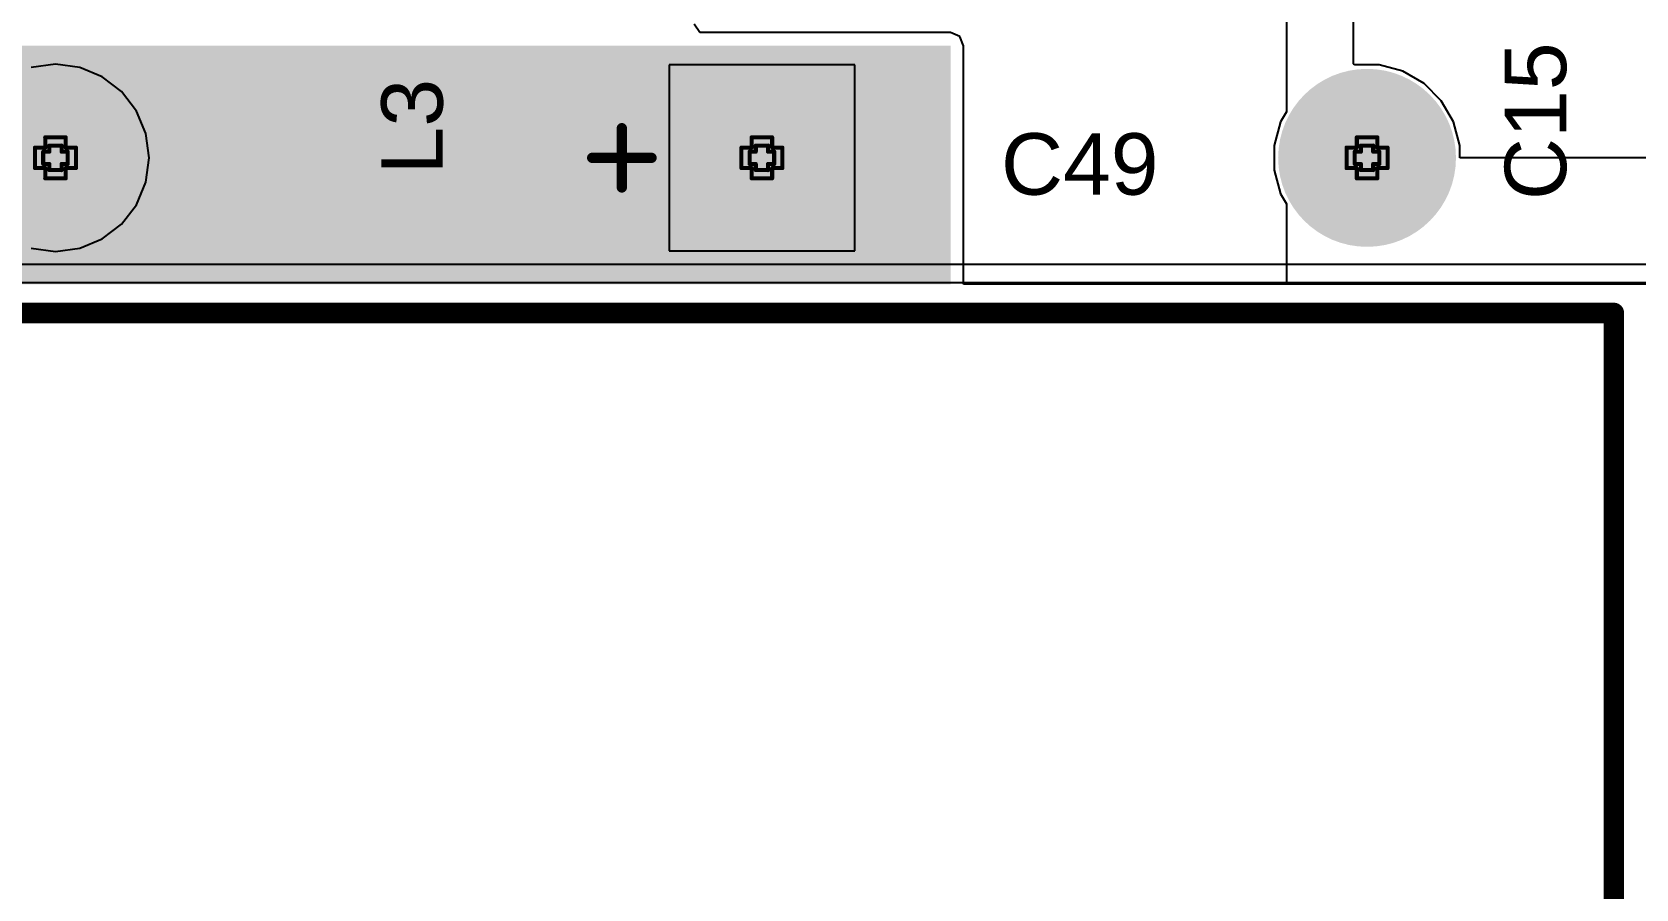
# Model space of a CAD drawing. Header units: inches. Extents: x 0 to 423, y -3 to 110.
# Drawn here: x 11.77 to 31.64, y 52.29 to 62.9 of the extents above; entities that cross this region are included whole.
import ezdxf

# ---------------------------------------------------------------- set-up
doc = ezdxf.new("R2010")
doc.units = ezdxf.units.IN
for name, color, linetype in [('Board Outline', 56, 'Continuous'), ('Bottom Layer', 5, 'Continuous'), ('Bottom Solder', 6, 'Continuous'), ('Drill Drawing', 1, 'Continuous'), ('Mechanical 1', 6, 'Continuous'), ('Mid Layer', 16, 'Continuous'), ('Mid Layer 2', 76, 'Continuous'), ('Multi-Layer', 9, 'Continuous'), ('Pad Holes', 156, 'Continuous'), ('Top Layer', 1, 'Continuous'), ('Top Overlay', 2, 'Continuous'), ('Top Solder', 216, 'Continuous')]:
    doc.layers.add(name, color=color, linetype=linetype)
doc.styles.add('Arial', font='', dxfattribs={"height": 0.2})
doc.styles.get('Arial').set_extended_font_data('Arial')

# ---------------------------------------------------------------- blocks, each defined once
blk = doc.blocks.new('DGH256Q2R7_4')
at = {"layer": 'Bottom Layer'}
blk.add_hatch(color=5, dxfattribs=at).paths.add_polyline_path([(-4.75, 1), (-2.75, 1), (-2.75, -1), (-4.75, -1)])
h = blk.add_hatch(color=5, dxfattribs=at)
edge = h.paths.add_edge_path()
edge.add_arc((3.75, 0), 1, 0, 360)
at = {"layer": 'Bottom Solder'}
blk.add_hatch(color=6, dxfattribs=at).paths.add_polyline_path([(-4.852, 1.102), (-2.648, 1.102), (-2.648, -1.102), (-4.852, -1.102)])
h = blk.add_hatch(color=6, dxfattribs=at)
edge = h.paths.add_edge_path()
edge.add_arc((3.75, 0), 1.102, 0, 360)
at = {"layer": 'Mid Layer'}
blk.add_hatch(color=16, dxfattribs=at).paths.add_polyline_path([(-4.75, 1), (-2.75, 1), (-2.75, -1), (-4.75, -1)])
h = blk.add_hatch(color=16, dxfattribs=at)
edge = h.paths.add_edge_path()
edge.add_arc((3.75, 0), 1, 0, 360)
at = {"layer": 'Mid Layer 2'}
blk.add_hatch(color=76, dxfattribs=at).paths.add_polyline_path([(-4.75, 1), (-2.75, 1), (-2.75, -1), (-4.75, -1)])
h = blk.add_hatch(color=76, dxfattribs=at)
edge = h.paths.add_edge_path()
edge.add_arc((3.75, 0), 1, 0, 360)
at = {"layer": 'Multi-Layer'}
blk.add_hatch(color=9, dxfattribs=at).paths.add_polyline_path([(-4.75, 1), (-2.75, 1), (-2.75, -1), (-4.75, -1)])
h = blk.add_hatch(color=9, dxfattribs=at)
edge = h.paths.add_edge_path()
edge.add_arc((3.75, 0), 1, 0, 360)
at = {"layer": 'Pad Holes'}
h = blk.add_hatch(color=7, dxfattribs=at)
edge = h.paths.add_edge_path()
edge.add_arc((-3.75, 0), 0.51, 0, 360)
h = blk.add_hatch(color=7, dxfattribs=at)
edge = h.paths.add_edge_path()
edge.add_arc((3.75, 0), 0.51, 0, 360)
at = {"layer": 'Top Layer'}
blk.add_hatch(color=1, dxfattribs=at).paths.add_polyline_path([(-4.75, 1), (-2.75, 1), (-2.75, -1), (-4.75, -1)])
h = blk.add_hatch(color=1, dxfattribs=at)
edge = h.paths.add_edge_path()
edge.add_arc((3.75, 0), 1, 0, 360)
at = {"layer": 'Top Solder'}
blk.add_hatch(color=216, dxfattribs=at).paths.add_polyline_path([(-4.852, 1.102), (-2.648, 1.102), (-2.648, -1.102), (-4.852, -1.102)])
h = blk.add_hatch(color=216, dxfattribs=at)
edge = h.paths.add_edge_path()
edge.add_arc((3.75, 0), 1.102, 0, 360)
at = {"layer": 'Top Overlay'}
for points in [[(-5.486, -0.368, 0.127, 0.127, 0), (-5.486, 0.368, 0.127, 0.127, 0)], [(-5.855, 0, 0.127, 0.127, 0), (-5.118, 0, 0.127, 0.127, 0)]]:
    blk.add_lwpolyline(points, format="xyseb", dxfattribs=at)
for points in [[(-5.518, 0.368, 0.0635, 0.0635, 1), (-5.455, 0.368, 0.0635, 0.0635, 1)], [(-5.886, 0, 0.0635, 0.0635, 1), (-5.823, 0, 0.0635, 0.0635, 1)], [(-5.15, 0, 0.0635, 0.0635, 1), (-5.086, 0, 0.0635, 0.0635, 1)], [(-5.518, -0.368, 0.0635, 0.0635, 1), (-5.455, -0.368, 0.0635, 0.0635, 1)]]:
    blk.add_lwpolyline(points, format="xyseb", close=True, dxfattribs=at)
blk = doc.blocks.new('DGH256Q2R7_7')
at = {"layer": 'Bottom Layer'}
blk.add_hatch(color=5, dxfattribs=at).paths.add_polyline_path([(-4.75, 1), (-2.75, 1), (-2.75, -1), (-4.75, -1)])
h = blk.add_hatch(color=5, dxfattribs=at)
edge = h.paths.add_edge_path()
edge.add_arc((3.75, 0), 1, 0, 360)
at = {"layer": 'Bottom Solder'}
blk.add_hatch(color=6, dxfattribs=at).paths.add_polyline_path([(-4.852, 1.102), (-2.648, 1.102), (-2.648, -1.102), (-4.852, -1.102)])
h = blk.add_hatch(color=6, dxfattribs=at)
edge = h.paths.add_edge_path()
edge.add_arc((3.75, 0), 1.102, 0, 360)
at = {"layer": 'Mid Layer'}
blk.add_hatch(color=16, dxfattribs=at).paths.add_polyline_path([(-4.75, 1), (-2.75, 1), (-2.75, -1), (-4.75, -1)])
h = blk.add_hatch(color=16, dxfattribs=at)
edge = h.paths.add_edge_path()
edge.add_arc((3.75, 0), 1, 0, 360)
at = {"layer": 'Mid Layer 2'}
blk.add_hatch(color=76, dxfattribs=at).paths.add_polyline_path([(-4.75, 1), (-2.75, 1), (-2.75, -1), (-4.75, -1)])
h = blk.add_hatch(color=76, dxfattribs=at)
edge = h.paths.add_edge_path()
edge.add_arc((3.75, 0), 1, 0, 360)
at = {"layer": 'Multi-Layer'}
blk.add_hatch(color=9, dxfattribs=at).paths.add_polyline_path([(-4.75, 1), (-2.75, 1), (-2.75, -1), (-4.75, -1)])
h = blk.add_hatch(color=9, dxfattribs=at)
edge = h.paths.add_edge_path()
edge.add_arc((3.75, 0), 1, 0, 360)
at = {"layer": 'Pad Holes'}
h = blk.add_hatch(color=7, dxfattribs=at)
edge = h.paths.add_edge_path()
edge.add_arc((-3.75, 0), 0.51, 0, 360)
h = blk.add_hatch(color=7, dxfattribs=at)
edge = h.paths.add_edge_path()
edge.add_arc((3.75, 0), 0.51, 0, 360)
at = {"layer": 'Top Layer'}
blk.add_hatch(color=1, dxfattribs=at).paths.add_polyline_path([(-4.75, 1), (-2.75, 1), (-2.75, -1), (-4.75, -1)])
h = blk.add_hatch(color=1, dxfattribs=at)
edge = h.paths.add_edge_path()
edge.add_arc((3.75, 0), 1, 0, 360)
at = {"layer": 'Top Solder'}
blk.add_hatch(color=216, dxfattribs=at).paths.add_polyline_path([(-4.852, 1.102), (-2.648, 1.102), (-2.648, -1.102), (-4.852, -1.102)])
h = blk.add_hatch(color=216, dxfattribs=at)
edge = h.paths.add_edge_path()
edge.add_arc((3.75, 0), 1.102, 0, 360)
at = {"layer": 'Top Overlay'}
for points in [[(-5.486, -0.368, 0.127, 0.127, 0), (-5.486, 0.368, 0.127, 0.127, 0)], [(-5.855, 0, 0.127, 0.127, 0), (-5.118, 0, 0.127, 0.127, 0)]]:
    blk.add_lwpolyline(points, format="xyseb", dxfattribs=at)
for points in [[(-5.518, 0.368, 0.0635, 0.0635, 1), (-5.455, 0.368, 0.0635, 0.0635, 1)], [(-5.886, 0, 0.0635, 0.0635, 1), (-5.823, 0, 0.0635, 0.0635, 1)], [(-5.15, 0, 0.0635, 0.0635, 1), (-5.086, 0, 0.0635, 0.0635, 1)], [(-5.518, -0.368, 0.0635, 0.0635, 1), (-5.455, -0.368, 0.0635, 0.0635, 1)]]:
    blk.add_lwpolyline(points, format="xyseb", close=True, dxfattribs=at)

msp = doc.modelspace()

# ---------------------------------------------------------------- hatches: boundary and pattern name
at = {"layer": 'Top Layer'}
msp.add_hatch(color=1, dxfattribs=at).paths.add_polyline_path([(7.188, 59.776), (23.15, 59.776), (23.15, 62.729), (7.188, 62.729)])

# ---------------------------------------------------------------- linework, layer by layer
at = {"layer": 'Board Outline'}
for points in [[(0.02, 59.42, 0.254, 0.254, 0), (31.37, 59.42, 0.254, 0.254, 0)], [(31.37, 23.771, 0.254, 0.254, 0), (31.37, 59.42, 0.254, 0.254, 0)]]:
    msp.add_lwpolyline(points, format="xyseb", dxfattribs=at)
for points in [[(31.306, 59.42, 0.127, 0.127, 1), (31.433, 59.42, 0.127, 0.127, 1)], [(31.307, 59.42, 0.127, 0.127, 1), (31.434, 59.42, 0.127, 0.127, 1)]]:
    msp.add_lwpolyline(points, format="xyseb", close=True, dxfattribs=at)
at = {"layer": 'Bottom Layer'}
for p, q in [((12.056, 62.501), (11.756, 62.461)), ((12.356, 62.461), (12.056, 62.501)), ((12.636, 62.346), (12.356, 62.461)), ((21.962, 62.491), (19.662, 62.491)), ((19.662, 62.491), (19.662, 60.191)), ((21.962, 60.191), (21.962, 62.491)), ((12.876, 62.161), (12.636, 62.346)), ((13.06, 61.921), (12.876, 62.161)), ((13.176, 61.641), (13.06, 61.921)), ((13.216, 61.341), (13.176, 61.641)), ((13.176, 61.041), (13.216, 61.341)), ((13.06, 60.761), (13.176, 61.041)), ((12.876, 60.521), (13.06, 60.761)), ((12.636, 60.336), (12.876, 60.521)), ((12.356, 60.221), (12.636, 60.336)), ((11.756, 60.221), (12.056, 60.181)), ((12.056, 60.181), (12.356, 60.221)), ((19.662, 60.191), (21.962, 60.191)), ((32.116, 59.792), (0.635, 59.792))]:
    msp.add_line(p, q, dxfattribs=at)
at = {"layer": 'Drill Drawing'}
for points in [[(11.802, 61.214, 0.0508, 0.0508, 0), (11.802, 61.468, 0.0508, 0.0508, 0)], [(11.802, 61.468, 0.0508, 0.0508, 0), (11.929, 61.468, 0.0508, 0.0508, 0)], [(11.903, 61.265, 0.0508, 0.0508, 0), (11.903, 61.417, 0.0508, 0.0508, 0)], [(11.903, 61.417, 0.0508, 0.0508, 0), (11.98, 61.417, 0.0508, 0.0508, 0)], [(11.929, 61.468, 0.0508, 0.0508, 0), (11.929, 61.595, 0.0508, 0.0508, 0)], [(11.929, 61.595, 0.0508, 0.0508, 0), (12.183, 61.595, 0.0508, 0.0508, 0)], [(11.98, 61.417, 0.0508, 0.0508, 0), (11.98, 61.493, 0.0508, 0.0508, 0)], [(11.98, 61.493, 0.0508, 0.0508, 0), (12.132, 61.493, 0.0508, 0.0508, 0)], [(12.132, 61.417, 0.0508, 0.0508, 0), (12.132, 61.493, 0.0508, 0.0508, 0)], [(12.132, 61.417, 0.0508, 0.0508, 0), (12.208, 61.417, 0.0508, 0.0508, 0)], [(12.183, 61.468, 0.0508, 0.0508, 0), (12.183, 61.595, 0.0508, 0.0508, 0)], [(12.183, 61.468, 0.0508, 0.0508, 0), (12.31, 61.468, 0.0508, 0.0508, 0)], [(12.208, 61.265, 0.0508, 0.0508, 0), (12.208, 61.417, 0.0508, 0.0508, 0)], [(12.31, 61.214, 0.0508, 0.0508, 0), (12.31, 61.468, 0.0508, 0.0508, 0)], [(20.558, 61.214, 0.0508, 0.0508, 0), (20.558, 61.468, 0.0508, 0.0508, 0)], [(20.558, 61.468, 0.0508, 0.0508, 0), (20.685, 61.468, 0.0508, 0.0508, 0)], [(20.659, 61.265, 0.0508, 0.0508, 0), (20.659, 61.417, 0.0508, 0.0508, 0)], [(20.659, 61.417, 0.0508, 0.0508, 0), (20.736, 61.417, 0.0508, 0.0508, 0)], [(20.685, 61.468, 0.0508, 0.0508, 0), (20.685, 61.595, 0.0508, 0.0508, 0)], [(20.685, 61.595, 0.0508, 0.0508, 0), (20.939, 61.595, 0.0508, 0.0508, 0)], [(20.736, 61.417, 0.0508, 0.0508, 0), (20.736, 61.493, 0.0508, 0.0508, 0)], [(20.736, 61.493, 0.0508, 0.0508, 0), (20.888, 61.493, 0.0508, 0.0508, 0)], [(20.888, 61.417, 0.0508, 0.0508, 0), (20.888, 61.493, 0.0508, 0.0508, 0)], [(20.888, 61.417, 0.0508, 0.0508, 0), (20.964, 61.417, 0.0508, 0.0508, 0)], [(20.939, 61.468, 0.0508, 0.0508, 0), (20.939, 61.595, 0.0508, 0.0508, 0)], [(20.939, 61.468, 0.0508, 0.0508, 0), (21.066, 61.468, 0.0508, 0.0508, 0)], [(20.964, 61.265, 0.0508, 0.0508, 0), (20.964, 61.417, 0.0508, 0.0508, 0)], [(21.066, 61.214, 0.0508, 0.0508, 0), (21.066, 61.468, 0.0508, 0.0508, 0)], [(28.058, 61.214, 0.0508, 0.0508, 0), (28.058, 61.468, 0.0508, 0.0508, 0)], [(28.058, 61.468, 0.0508, 0.0508, 0), (28.185, 61.468, 0.0508, 0.0508, 0)], [(28.159, 61.265, 0.0508, 0.0508, 0), (28.159, 61.417, 0.0508, 0.0508, 0)], [(28.159, 61.417, 0.0508, 0.0508, 0), (28.236, 61.417, 0.0508, 0.0508, 0)], [(28.185, 61.468, 0.0508, 0.0508, 0), (28.185, 61.595, 0.0508, 0.0508, 0)], [(28.185, 61.595, 0.0508, 0.0508, 0), (28.439, 61.595, 0.0508, 0.0508, 0)], [(28.236, 61.417, 0.0508, 0.0508, 0), (28.236, 61.493, 0.0508, 0.0508, 0)], [(28.236, 61.493, 0.0508, 0.0508, 0), (28.388, 61.493, 0.0508, 0.0508, 0)], [(28.388, 61.417, 0.0508, 0.0508, 0), (28.388, 61.493, 0.0508, 0.0508, 0)], [(28.388, 61.417, 0.0508, 0.0508, 0), (28.464, 61.417, 0.0508, 0.0508, 0)], [(28.439, 61.468, 0.0508, 0.0508, 0), (28.439, 61.595, 0.0508, 0.0508, 0)], [(28.439, 61.468, 0.0508, 0.0508, 0), (28.566, 61.468, 0.0508, 0.0508, 0)], [(28.464, 61.265, 0.0508, 0.0508, 0), (28.464, 61.417, 0.0508, 0.0508, 0)], [(28.566, 61.214, 0.0508, 0.0508, 0), (28.566, 61.468, 0.0508, 0.0508, 0)], [(11.802, 61.214, 0.0508, 0.0508, 0), (11.929, 61.214, 0.0508, 0.0508, 0)], [(11.903, 61.265, 0.0508, 0.0508, 0), (11.98, 61.265, 0.0508, 0.0508, 0)], [(11.929, 61.087, 0.0508, 0.0508, 0), (11.929, 61.214, 0.0508, 0.0508, 0)], [(11.98, 61.189, 0.0508, 0.0508, 0), (11.98, 61.265, 0.0508, 0.0508, 0)], [(12.132, 61.265, 0.0508, 0.0508, 0), (12.208, 61.265, 0.0508, 0.0508, 0)], [(12.132, 61.189, 0.0508, 0.0508, 0), (12.132, 61.265, 0.0508, 0.0508, 0)], [(12.183, 61.214, 0.0508, 0.0508, 0), (12.31, 61.214, 0.0508, 0.0508, 0)], [(12.183, 61.087, 0.0508, 0.0508, 0), (12.183, 61.214, 0.0508, 0.0508, 0)], [(20.558, 61.214, 0.0508, 0.0508, 0), (20.685, 61.214, 0.0508, 0.0508, 0)], [(20.659, 61.265, 0.0508, 0.0508, 0), (20.736, 61.265, 0.0508, 0.0508, 0)], [(20.685, 61.087, 0.0508, 0.0508, 0), (20.685, 61.214, 0.0508, 0.0508, 0)], [(20.736, 61.189, 0.0508, 0.0508, 0), (20.736, 61.265, 0.0508, 0.0508, 0)], [(20.888, 61.265, 0.0508, 0.0508, 0), (20.964, 61.265, 0.0508, 0.0508, 0)], [(20.888, 61.189, 0.0508, 0.0508, 0), (20.888, 61.265, 0.0508, 0.0508, 0)], [(20.939, 61.214, 0.0508, 0.0508, 0), (21.066, 61.214, 0.0508, 0.0508, 0)], [(20.939, 61.087, 0.0508, 0.0508, 0), (20.939, 61.214, 0.0508, 0.0508, 0)], [(28.058, 61.214, 0.0508, 0.0508, 0), (28.185, 61.214, 0.0508, 0.0508, 0)], [(28.159, 61.265, 0.0508, 0.0508, 0), (28.236, 61.265, 0.0508, 0.0508, 0)], [(28.185, 61.087, 0.0508, 0.0508, 0), (28.185, 61.214, 0.0508, 0.0508, 0)], [(28.236, 61.189, 0.0508, 0.0508, 0), (28.236, 61.265, 0.0508, 0.0508, 0)], [(28.388, 61.265, 0.0508, 0.0508, 0), (28.464, 61.265, 0.0508, 0.0508, 0)], [(28.388, 61.189, 0.0508, 0.0508, 0), (28.388, 61.265, 0.0508, 0.0508, 0)], [(28.439, 61.214, 0.0508, 0.0508, 0), (28.566, 61.214, 0.0508, 0.0508, 0)], [(28.439, 61.087, 0.0508, 0.0508, 0), (28.439, 61.214, 0.0508, 0.0508, 0)], [(11.929, 61.087, 0.0508, 0.0508, 0), (12.183, 61.087, 0.0508, 0.0508, 0)], [(11.98, 61.189, 0.0508, 0.0508, 0), (12.132, 61.189, 0.0508, 0.0508, 0)], [(20.685, 61.087, 0.0508, 0.0508, 0), (20.939, 61.087, 0.0508, 0.0508, 0)], [(20.736, 61.189, 0.0508, 0.0508, 0), (20.888, 61.189, 0.0508, 0.0508, 0)], [(28.185, 61.087, 0.0508, 0.0508, 0), (28.439, 61.087, 0.0508, 0.0508, 0)], [(28.236, 61.189, 0.0508, 0.0508, 0), (28.388, 61.189, 0.0508, 0.0508, 0)]]:
    msp.add_lwpolyline(points, format="xyseb", dxfattribs=at)
for points in [[(11.789, 61.468, 0.0254, 0.0254, 1), (11.815, 61.468, 0.0254, 0.0254, 1)], [(11.789, 61.468, 0.0254, 0.0254, 1), (11.815, 61.468, 0.0254, 0.0254, 1)], [(11.891, 61.417, 0.0254, 0.0254, 1), (11.916, 61.417, 0.0254, 0.0254, 1)], [(11.891, 61.417, 0.0254, 0.0254, 1), (11.916, 61.417, 0.0254, 0.0254, 1)], [(11.916, 61.595, 0.0254, 0.0254, 1), (11.942, 61.595, 0.0254, 0.0254, 1)], [(11.916, 61.595, 0.0254, 0.0254, 1), (11.942, 61.595, 0.0254, 0.0254, 1)], [(11.916, 61.468, 0.0254, 0.0254, 1), (11.942, 61.468, 0.0254, 0.0254, 1)], [(11.916, 61.468, 0.0254, 0.0254, 1), (11.942, 61.468, 0.0254, 0.0254, 1)], [(11.967, 61.493, 0.0254, 0.0254, 1), (11.992, 61.493, 0.0254, 0.0254, 1)], [(11.967, 61.493, 0.0254, 0.0254, 1), (11.992, 61.493, 0.0254, 0.0254, 1)], [(11.967, 61.417, 0.0254, 0.0254, 1), (11.992, 61.417, 0.0254, 0.0254, 1)], [(11.967, 61.417, 0.0254, 0.0254, 1), (11.992, 61.417, 0.0254, 0.0254, 1)], [(12.119, 61.493, 0.0254, 0.0254, 1), (12.145, 61.493, 0.0254, 0.0254, 1)], [(12.119, 61.493, 0.0254, 0.0254, 1), (12.145, 61.493, 0.0254, 0.0254, 1)], [(12.119, 61.417, 0.0254, 0.0254, 1), (12.145, 61.417, 0.0254, 0.0254, 1)], [(12.119, 61.417, 0.0254, 0.0254, 1), (12.145, 61.417, 0.0254, 0.0254, 1)], [(12.17, 61.595, 0.0254, 0.0254, 1), (12.196, 61.595, 0.0254, 0.0254, 1)], [(12.17, 61.595, 0.0254, 0.0254, 1), (12.196, 61.595, 0.0254, 0.0254, 1)], [(12.17, 61.468, 0.0254, 0.0254, 1), (12.196, 61.468, 0.0254, 0.0254, 1)], [(12.17, 61.468, 0.0254, 0.0254, 1), (12.196, 61.468, 0.0254, 0.0254, 1)], [(12.196, 61.417, 0.0254, 0.0254, 1), (12.221, 61.417, 0.0254, 0.0254, 1)], [(12.196, 61.417, 0.0254, 0.0254, 1), (12.221, 61.417, 0.0254, 0.0254, 1)], [(12.297, 61.468, 0.0254, 0.0254, 1), (12.323, 61.468, 0.0254, 0.0254, 1)], [(12.297, 61.468, 0.0254, 0.0254, 1), (12.323, 61.468, 0.0254, 0.0254, 1)], [(20.545, 61.468, 0.0254, 0.0254, 1), (20.57, 61.468, 0.0254, 0.0254, 1)], [(20.545, 61.468, 0.0254, 0.0254, 1), (20.57, 61.468, 0.0254, 0.0254, 1)], [(20.647, 61.417, 0.0254, 0.0254, 1), (20.672, 61.417, 0.0254, 0.0254, 1)], [(20.647, 61.417, 0.0254, 0.0254, 1), (20.672, 61.417, 0.0254, 0.0254, 1)], [(20.672, 61.595, 0.0254, 0.0254, 1), (20.697, 61.595, 0.0254, 0.0254, 1)], [(20.672, 61.595, 0.0254, 0.0254, 1), (20.697, 61.595, 0.0254, 0.0254, 1)], [(20.672, 61.468, 0.0254, 0.0254, 1), (20.697, 61.468, 0.0254, 0.0254, 1)], [(20.672, 61.468, 0.0254, 0.0254, 1), (20.697, 61.468, 0.0254, 0.0254, 1)], [(20.723, 61.493, 0.0254, 0.0254, 1), (20.748, 61.493, 0.0254, 0.0254, 1)], [(20.723, 61.493, 0.0254, 0.0254, 1), (20.748, 61.493, 0.0254, 0.0254, 1)], [(20.723, 61.417, 0.0254, 0.0254, 1), (20.748, 61.417, 0.0254, 0.0254, 1)], [(20.723, 61.417, 0.0254, 0.0254, 1), (20.748, 61.417, 0.0254, 0.0254, 1)], [(20.875, 61.493, 0.0254, 0.0254, 1), (20.901, 61.493, 0.0254, 0.0254, 1)], [(20.875, 61.493, 0.0254, 0.0254, 1), (20.901, 61.493, 0.0254, 0.0254, 1)], [(20.875, 61.417, 0.0254, 0.0254, 1), (20.901, 61.417, 0.0254, 0.0254, 1)], [(20.875, 61.417, 0.0254, 0.0254, 1), (20.901, 61.417, 0.0254, 0.0254, 1)], [(20.926, 61.595, 0.0254, 0.0254, 1), (20.951, 61.595, 0.0254, 0.0254, 1)], [(20.926, 61.595, 0.0254, 0.0254, 1), (20.951, 61.595, 0.0254, 0.0254, 1)], [(20.926, 61.468, 0.0254, 0.0254, 1), (20.951, 61.468, 0.0254, 0.0254, 1)], [(20.926, 61.468, 0.0254, 0.0254, 1), (20.951, 61.468, 0.0254, 0.0254, 1)], [(20.951, 61.417, 0.0254, 0.0254, 1), (20.977, 61.417, 0.0254, 0.0254, 1)], [(20.951, 61.417, 0.0254, 0.0254, 1), (20.977, 61.417, 0.0254, 0.0254, 1)], [(21.053, 61.468, 0.0254, 0.0254, 1), (21.078, 61.468, 0.0254, 0.0254, 1)], [(21.053, 61.468, 0.0254, 0.0254, 1), (21.078, 61.468, 0.0254, 0.0254, 1)], [(28.045, 61.468, 0.0254, 0.0254, 1), (28.071, 61.468, 0.0254, 0.0254, 1)], [(28.045, 61.468, 0.0254, 0.0254, 1), (28.071, 61.468, 0.0254, 0.0254, 1)], [(28.147, 61.417, 0.0254, 0.0254, 1), (28.172, 61.417, 0.0254, 0.0254, 1)], [(28.147, 61.417, 0.0254, 0.0254, 1), (28.172, 61.417, 0.0254, 0.0254, 1)], [(28.172, 61.595, 0.0254, 0.0254, 1), (28.198, 61.595, 0.0254, 0.0254, 1)], [(28.172, 61.595, 0.0254, 0.0254, 1), (28.198, 61.595, 0.0254, 0.0254, 1)], [(28.172, 61.468, 0.0254, 0.0254, 1), (28.198, 61.468, 0.0254, 0.0254, 1)], [(28.172, 61.468, 0.0254, 0.0254, 1), (28.198, 61.468, 0.0254, 0.0254, 1)], [(28.223, 61.493, 0.0254, 0.0254, 1), (28.248, 61.493, 0.0254, 0.0254, 1)], [(28.223, 61.493, 0.0254, 0.0254, 1), (28.248, 61.493, 0.0254, 0.0254, 1)], [(28.223, 61.417, 0.0254, 0.0254, 1), (28.248, 61.417, 0.0254, 0.0254, 1)], [(28.223, 61.417, 0.0254, 0.0254, 1), (28.248, 61.417, 0.0254, 0.0254, 1)], [(28.375, 61.493, 0.0254, 0.0254, 1), (28.401, 61.493, 0.0254, 0.0254, 1)], [(28.375, 61.493, 0.0254, 0.0254, 1), (28.401, 61.493, 0.0254, 0.0254, 1)], [(28.375, 61.417, 0.0254, 0.0254, 1), (28.401, 61.417, 0.0254, 0.0254, 1)], [(28.375, 61.417, 0.0254, 0.0254, 1), (28.401, 61.417, 0.0254, 0.0254, 1)], [(28.426, 61.595, 0.0254, 0.0254, 1), (28.452, 61.595, 0.0254, 0.0254, 1)], [(28.426, 61.595, 0.0254, 0.0254, 1), (28.452, 61.595, 0.0254, 0.0254, 1)], [(28.426, 61.468, 0.0254, 0.0254, 1), (28.452, 61.468, 0.0254, 0.0254, 1)], [(28.426, 61.468, 0.0254, 0.0254, 1), (28.452, 61.468, 0.0254, 0.0254, 1)], [(28.452, 61.417, 0.0254, 0.0254, 1), (28.477, 61.417, 0.0254, 0.0254, 1)], [(28.452, 61.417, 0.0254, 0.0254, 1), (28.477, 61.417, 0.0254, 0.0254, 1)], [(28.553, 61.468, 0.0254, 0.0254, 1), (28.579, 61.468, 0.0254, 0.0254, 1)], [(28.553, 61.468, 0.0254, 0.0254, 1), (28.579, 61.468, 0.0254, 0.0254, 1)], [(11.789, 61.214, 0.0254, 0.0254, 1), (11.815, 61.214, 0.0254, 0.0254, 1)], [(11.789, 61.214, 0.0254, 0.0254, 1), (11.815, 61.214, 0.0254, 0.0254, 1)], [(11.891, 61.265, 0.0254, 0.0254, 1), (11.916, 61.265, 0.0254, 0.0254, 1)], [(11.891, 61.265, 0.0254, 0.0254, 1), (11.916, 61.265, 0.0254, 0.0254, 1)], [(11.916, 61.214, 0.0254, 0.0254, 1), (11.942, 61.214, 0.0254, 0.0254, 1)], [(11.916, 61.214, 0.0254, 0.0254, 1), (11.942, 61.214, 0.0254, 0.0254, 1)], [(11.967, 61.265, 0.0254, 0.0254, 1), (11.992, 61.265, 0.0254, 0.0254, 1)], [(11.967, 61.265, 0.0254, 0.0254, 1), (11.992, 61.265, 0.0254, 0.0254, 1)], [(12.119, 61.265, 0.0254, 0.0254, 1), (12.145, 61.265, 0.0254, 0.0254, 1)], [(12.119, 61.265, 0.0254, 0.0254, 1), (12.145, 61.265, 0.0254, 0.0254, 1)], [(12.17, 61.214, 0.0254, 0.0254, 1), (12.196, 61.214, 0.0254, 0.0254, 1)], [(12.17, 61.214, 0.0254, 0.0254, 1), (12.196, 61.214, 0.0254, 0.0254, 1)], [(12.196, 61.265, 0.0254, 0.0254, 1), (12.221, 61.265, 0.0254, 0.0254, 1)], [(12.196, 61.265, 0.0254, 0.0254, 1), (12.221, 61.265, 0.0254, 0.0254, 1)], [(12.297, 61.214, 0.0254, 0.0254, 1), (12.323, 61.214, 0.0254, 0.0254, 1)], [(12.297, 61.214, 0.0254, 0.0254, 1), (12.323, 61.214, 0.0254, 0.0254, 1)], [(20.545, 61.214, 0.0254, 0.0254, 1), (20.57, 61.214, 0.0254, 0.0254, 1)], [(20.545, 61.214, 0.0254, 0.0254, 1), (20.57, 61.214, 0.0254, 0.0254, 1)], [(20.647, 61.265, 0.0254, 0.0254, 1), (20.672, 61.265, 0.0254, 0.0254, 1)], [(20.647, 61.265, 0.0254, 0.0254, 1), (20.672, 61.265, 0.0254, 0.0254, 1)], [(20.672, 61.214, 0.0254, 0.0254, 1), (20.697, 61.214, 0.0254, 0.0254, 1)], [(20.672, 61.214, 0.0254, 0.0254, 1), (20.697, 61.214, 0.0254, 0.0254, 1)], [(20.723, 61.265, 0.0254, 0.0254, 1), (20.748, 61.265, 0.0254, 0.0254, 1)], [(20.723, 61.265, 0.0254, 0.0254, 1), (20.748, 61.265, 0.0254, 0.0254, 1)], [(20.875, 61.265, 0.0254, 0.0254, 1), (20.901, 61.265, 0.0254, 0.0254, 1)], [(20.875, 61.265, 0.0254, 0.0254, 1), (20.901, 61.265, 0.0254, 0.0254, 1)], [(20.926, 61.214, 0.0254, 0.0254, 1), (20.951, 61.214, 0.0254, 0.0254, 1)], [(20.926, 61.214, 0.0254, 0.0254, 1), (20.951, 61.214, 0.0254, 0.0254, 1)], [(20.951, 61.265, 0.0254, 0.0254, 1), (20.977, 61.265, 0.0254, 0.0254, 1)], [(20.951, 61.265, 0.0254, 0.0254, 1), (20.977, 61.265, 0.0254, 0.0254, 1)], [(21.053, 61.214, 0.0254, 0.0254, 1), (21.078, 61.214, 0.0254, 0.0254, 1)], [(21.053, 61.214, 0.0254, 0.0254, 1), (21.078, 61.214, 0.0254, 0.0254, 1)], [(28.045, 61.214, 0.0254, 0.0254, 1), (28.071, 61.214, 0.0254, 0.0254, 1)], [(28.045, 61.214, 0.0254, 0.0254, 1), (28.071, 61.214, 0.0254, 0.0254, 1)], [(28.147, 61.265, 0.0254, 0.0254, 1), (28.172, 61.265, 0.0254, 0.0254, 1)], [(28.147, 61.265, 0.0254, 0.0254, 1), (28.172, 61.265, 0.0254, 0.0254, 1)], [(28.172, 61.214, 0.0254, 0.0254, 1), (28.198, 61.214, 0.0254, 0.0254, 1)], [(28.172, 61.214, 0.0254, 0.0254, 1), (28.198, 61.214, 0.0254, 0.0254, 1)], [(28.223, 61.265, 0.0254, 0.0254, 1), (28.248, 61.265, 0.0254, 0.0254, 1)], [(28.223, 61.265, 0.0254, 0.0254, 1), (28.248, 61.265, 0.0254, 0.0254, 1)], [(28.375, 61.265, 0.0254, 0.0254, 1), (28.401, 61.265, 0.0254, 0.0254, 1)], [(28.375, 61.265, 0.0254, 0.0254, 1), (28.401, 61.265, 0.0254, 0.0254, 1)], [(28.426, 61.214, 0.0254, 0.0254, 1), (28.452, 61.214, 0.0254, 0.0254, 1)], [(28.426, 61.214, 0.0254, 0.0254, 1), (28.452, 61.214, 0.0254, 0.0254, 1)], [(28.452, 61.265, 0.0254, 0.0254, 1), (28.477, 61.265, 0.0254, 0.0254, 1)], [(28.452, 61.265, 0.0254, 0.0254, 1), (28.477, 61.265, 0.0254, 0.0254, 1)], [(28.553, 61.214, 0.0254, 0.0254, 1), (28.579, 61.214, 0.0254, 0.0254, 1)], [(28.553, 61.214, 0.0254, 0.0254, 1), (28.579, 61.214, 0.0254, 0.0254, 1)], [(11.916, 61.087, 0.0254, 0.0254, 1), (11.942, 61.087, 0.0254, 0.0254, 1)], [(11.916, 61.087, 0.0254, 0.0254, 1), (11.942, 61.087, 0.0254, 0.0254, 1)], [(11.967, 61.189, 0.0254, 0.0254, 1), (11.992, 61.189, 0.0254, 0.0254, 1)], [(11.967, 61.189, 0.0254, 0.0254, 1), (11.992, 61.189, 0.0254, 0.0254, 1)], [(12.119, 61.189, 0.0254, 0.0254, 1), (12.145, 61.189, 0.0254, 0.0254, 1)], [(12.119, 61.189, 0.0254, 0.0254, 1), (12.145, 61.189, 0.0254, 0.0254, 1)], [(12.17, 61.087, 0.0254, 0.0254, 1), (12.196, 61.087, 0.0254, 0.0254, 1)], [(12.17, 61.087, 0.0254, 0.0254, 1), (12.196, 61.087, 0.0254, 0.0254, 1)], [(20.672, 61.087, 0.0254, 0.0254, 1), (20.697, 61.087, 0.0254, 0.0254, 1)], [(20.672, 61.087, 0.0254, 0.0254, 1), (20.697, 61.087, 0.0254, 0.0254, 1)], [(20.723, 61.189, 0.0254, 0.0254, 1), (20.748, 61.189, 0.0254, 0.0254, 1)], [(20.723, 61.189, 0.0254, 0.0254, 1), (20.748, 61.189, 0.0254, 0.0254, 1)], [(20.875, 61.189, 0.0254, 0.0254, 1), (20.901, 61.189, 0.0254, 0.0254, 1)], [(20.875, 61.189, 0.0254, 0.0254, 1), (20.901, 61.189, 0.0254, 0.0254, 1)], [(20.926, 61.087, 0.0254, 0.0254, 1), (20.951, 61.087, 0.0254, 0.0254, 1)], [(20.926, 61.087, 0.0254, 0.0254, 1), (20.951, 61.087, 0.0254, 0.0254, 1)], [(28.172, 61.087, 0.0254, 0.0254, 1), (28.198, 61.087, 0.0254, 0.0254, 1)], [(28.172, 61.087, 0.0254, 0.0254, 1), (28.198, 61.087, 0.0254, 0.0254, 1)], [(28.223, 61.189, 0.0254, 0.0254, 1), (28.248, 61.189, 0.0254, 0.0254, 1)], [(28.223, 61.189, 0.0254, 0.0254, 1), (28.248, 61.189, 0.0254, 0.0254, 1)], [(28.375, 61.189, 0.0254, 0.0254, 1), (28.401, 61.189, 0.0254, 0.0254, 1)], [(28.375, 61.189, 0.0254, 0.0254, 1), (28.401, 61.189, 0.0254, 0.0254, 1)], [(28.426, 61.087, 0.0254, 0.0254, 1), (28.452, 61.087, 0.0254, 0.0254, 1)], [(28.426, 61.087, 0.0254, 0.0254, 1), (28.452, 61.087, 0.0254, 0.0254, 1)]]:
    msp.add_lwpolyline(points, format="xyseb", close=True, dxfattribs=at)
at = {"layer": 'Mechanical 1'}
for points in [[(0.02, 59.42, 0.254, 0.254, 0), (31.37, 59.42, 0.254, 0.254, 0)], [(31.37, 23.771, 0.254, 0.254, 0), (31.37, 59.42, 0.254, 0.254, 0)]]:
    msp.add_lwpolyline(points, format="xyseb", dxfattribs=at)
msp.add_lwpolyline([(31.306, 59.42, 0.127, 0.127, 1), (31.433, 59.42, 0.127, 0.127, 1)], format="xyseb", close=True, dxfattribs=at)
msp.add_lwpolyline([(31.306, 59.42, 0.127, 0.127, 1), (31.433, 59.42, 0.127, 0.127, 1)], format="xyseb", close=True, dxfattribs=at)
at = {"layer": 'Mid Layer'}
for p, q in [((12.056, 62.501), (11.756, 62.461)), ((12.356, 62.461), (12.056, 62.501)), ((12.636, 62.346), (12.356, 62.461)), ((21.962, 62.491), (19.662, 62.491)), ((19.662, 62.491), (19.662, 60.191)), ((21.962, 60.191), (21.962, 62.491)), ((12.876, 62.161), (12.636, 62.346)), ((13.06, 61.921), (12.876, 62.161)), ((13.176, 61.641), (13.06, 61.921)), ((13.216, 61.341), (13.176, 61.641)), ((13.176, 61.041), (13.216, 61.341)), ((13.06, 60.761), (13.176, 61.041)), ((12.876, 60.521), (13.06, 60.761)), ((12.636, 60.336), (12.876, 60.521)), ((12.356, 60.221), (12.636, 60.336)), ((11.756, 60.221), (12.056, 60.181)), ((12.056, 60.181), (12.356, 60.221)), ((19.662, 60.191), (21.962, 60.191)), ((32.226, 60.02), (0.584, 60.02))]:
    msp.add_line(p, q, dxfattribs=at)
at = {"layer": 'Mid Layer 2'}
for p, q in [((27.312, 79.045), (27.312, 61.909)), ((28.143, 62.504), (28.143, 71.351)), ((28.16, 62.491), (28.143, 62.504)), ((28.463, 62.491), (28.16, 62.491)), ((28.756, 62.413), (28.463, 62.491)), ((29.018, 62.261), (28.756, 62.413)), ((29.232, 62.047), (29.018, 62.261)), ((29.383, 61.785), (29.232, 62.047)), ((27.312, 61.909), (27.24, 61.785)), ((27.24, 61.785), (27.162, 61.492)), ((29.462, 61.492), (29.383, 61.785)), ((27.162, 61.492), (27.162, 61.19)), ((29.462, 61.341), (29.462, 61.492)), ((51.819, 61.341), (29.462, 61.341)), ((27.162, 61.19), (27.24, 60.897)), ((27.24, 60.897), (27.312, 60.773)), ((27.312, 60.773), (27.312, 59.792)), ((27.311, 59.792), (3.088, 59.792)), ((27.312, 59.792), (27.311, 59.792))]:
    msp.add_line(p, q, dxfattribs=at)
at = {"layer": 'Top Layer'}
for p, q in [((20.041, 62.892), (19.971, 62.997)), ((23.15, 62.892), (20.041, 62.892)), ((23.265, 62.844), (23.15, 62.892)), ((23.312, 62.729), (23.265, 62.844)), ((23.312, 59.776), (23.312, 62.729)), ((32.125, 59.776), (23.312, 59.776))]:
    msp.add_line(p, q, dxfattribs=at)

# ---------------------------------------------------------------- block references
for name, p in [('DGH256Q2R7_7', (8.306, 61.341)), ('DGH256Q2R7_4', (24.562, 61.341))]:
    msp.add_blockref(name, p)

# ---------------------------------------------------------------- texts
at = {"layer": 'Top Overlay', "style": 'Arial'}
for s, p in [('C15', (30.78, 60.818)), ('L3', (16.856, 61.135))]:
    msp.add_text(s, height=0.762, rotation=90, dxfattribs=at).set_placement(p)
msp.add_text('C49', height=0.762, dxfattribs=at).set_placement((23.775, 60.884))

doc.saveas('drawing.dxf')
